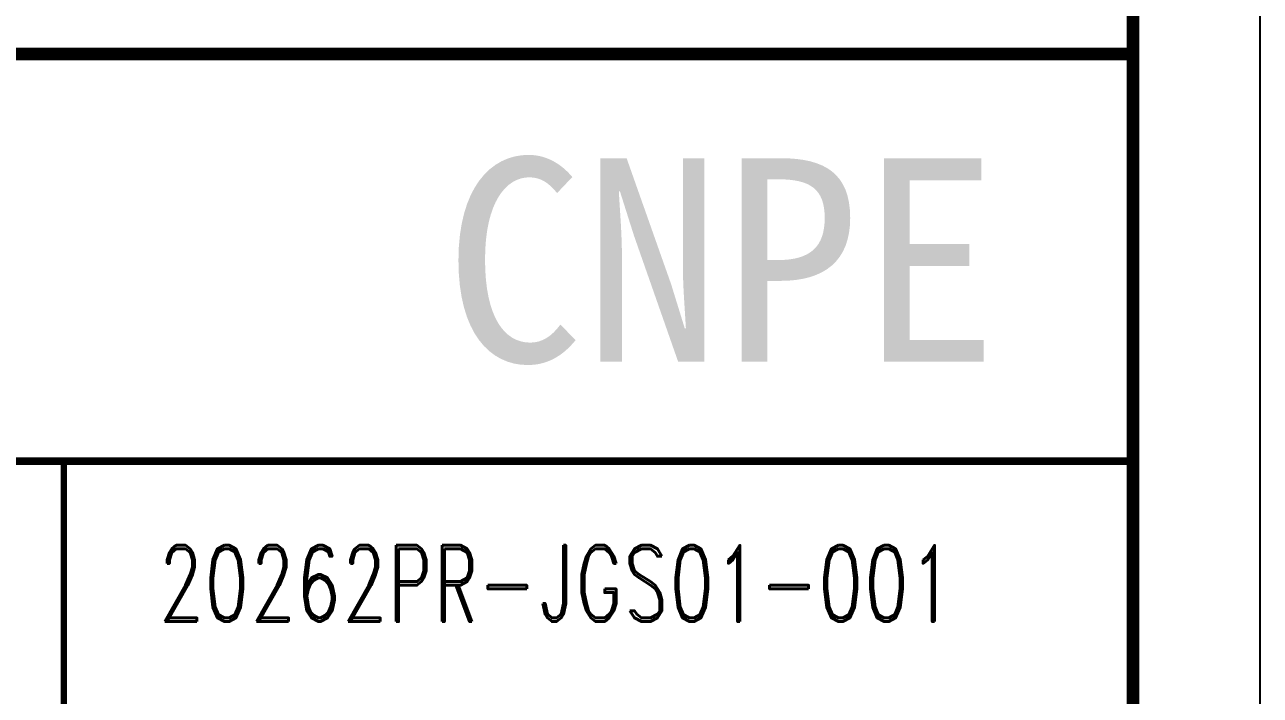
# Model space of a CAD drawing. Extents: x 214073 to 274589, y -287361 to -130190.
# Drawn here: x 226122 to 228549, y -143221 to -141903 of the extents above; entities that cross this region are included whole.
import ezdxf

# ---------------------------------------------------------------- set-up
doc = ezdxf.new("R2010")
doc.units = 0
doc.header["$LTSCALE"] = 500
doc.header["$MEASUREMENT"] = 0
for name, color, linetype in [('1', 7, 'CONTINUOUS'), ('PUB_TEXT', 7, 'CONTINUOUS'), ('TK', 7, 'CONTINUOUS')]:
    doc.layers.add(name, color=color, linetype=linetype)
doc.layers.add('_TSZ_PLOT_MARK', color=1, linetype='CONTINUOUS', plot=False)
doc.styles.add('romand', font='romand.shx', dxfattribs={"width": 0.7, "height": 200, "bigfont": 'OCHINESE.shx'})
doc.styles.add('宋体', font='', dxfattribs={"width": 0.7})
doc.styles.get('宋体').set_extended_font_data('SimSun')

msp = doc.modelspace()

# ---------------------------------------------------------------- linework, layer by layer
at = {"layer": '1', "color": 7, "const_width": 25}
for points in [[(219299.3, -144860.7), (228299.3, -144860.7), (228299.3, -138272.6), (219299.3, -138272.6)], [(219299.3, -141960.7), (228299.3, -141960.7), (228299.3, -144860.7), (219299.3, -144860.7)]]:
    msp.add_lwpolyline(points, close=True, dxfattribs=at)
at = {"layer": '1', "color": 7}
for points, const_width in [([(219299.3, -142760.7), (228299.3, -142760.7)], 15), ([(226199.3, -142760.7), (226199.3, -143260.7)], 12.5)]:
    msp.add_lwpolyline(points, dxfattribs=dict(at, const_width=const_width))
at = {"layer": '_TSZ_PLOT_MARK'}
msp.add_lwpolyline([(218049.3, -145110.7), (228549.3, -145110.7), (228549.3, -130260.7), (218049.3, -130260.7)], close=True, dxfattribs=at)
msp.add_lwpolyline([(218049.3, -145110.7), (228549.3, -145110.7), (228549.3, -130260.7), (218049.3, -130260.7)], close=True, dxfattribs=at)
msp.add_lwpolyline([(218049.3, -145110.7), (228549.3, -145110.7), (228549.3, -130260.7), (218049.3, -130260.7)], close=True, dxfattribs=at)
msp.add_lwpolyline([(218049.3, -145110.7), (228549.3, -145110.7), (228549.3, -130260.7), (218049.3, -130260.7)], close=True, dxfattribs=at)
at = {"layer": 'TK'}
msp.add_lwpolyline([(219299.3, -130510.7), (228299.3, -130510.7), (228299.3, -144860.7), (219299.3, -144860.7)], close=True, dxfattribs=at)

# ---------------------------------------------------------------- texts
at = {"layer": 'PUB_TEXT', "color": 7, "style": '宋体'}
msp.add_text('CNPE', height=400, dxfattribs=at).set_placement((226947, -142565.5))
at = {"layer": 'TK', "color": 4, "style": 'romand', "width": 0.7}
msp.add_text('20262PR-JGS01-001', height=150, dxfattribs=at).set_placement((226384, -143076.3))

doc.saveas('drawing.dxf')
